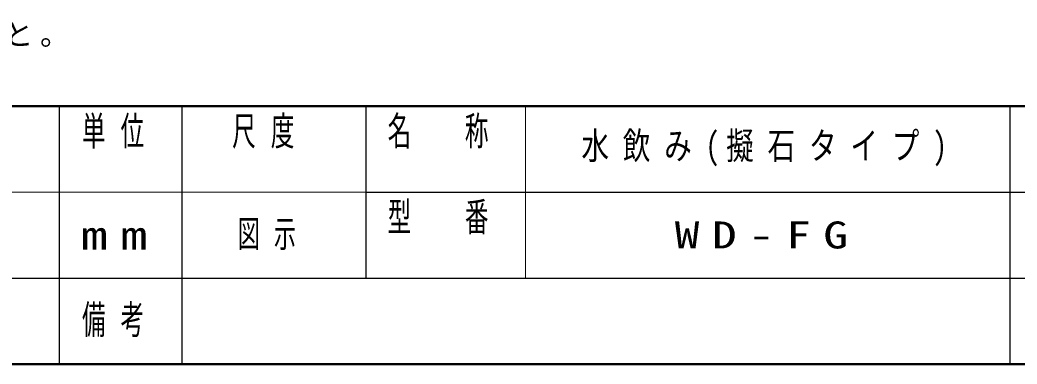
# Model space of a CAD drawing. Units: millimetres on the paper, scale 1:20. Extents: x -365 to 0, y -47 to 257.
# Drawn here: x -210.7 to -129.4, y 0 to 28 of the extents above; entities that cross this region are included whole.
import ezdxf

# ---------------------------------------------------------------- set-up
doc = ezdxf.new("R2010")
doc.units = ezdxf.units.MM
doc.layers.add('LY_1', color=7, linetype='Continuous', lineweight=25)
doc.layers.add('LY_4', color=7, linetype='Continuous', lineweight=13)
doc.styles.add('ＭＳ ゴシック', font='')
doc.styles.get('ＭＳ ゴシック').set_extended_font_data('MS Gothic')

msp = doc.modelspace()

# ---------------------------------------------------------------- linework, layer by layer
at = {"layer": 'LY_4', "lineweight": 50}
for p, q in [((-365, 21), (0, 21)), ((-365, 0), (0, 0))]:
    msp.add_line(p, q, dxfattribs=at)
at = {"layer": 'LY_4', "lineweight": 25}
for p, q in [((-207.5, 21), (-207.5, 0)), ((-197.5, 21), (-197.5, 7)), ((-182.5, 21), (-182.5, 7)), ((-130, 21), (-130, 0)), ((-182.5, 14), (-70, 14)), ((-237.5, 7), (0, 7)), ((-197.5, 7), (-197.5, 0))]:
    msp.add_line(p, q, dxfattribs=at)
at = {"layer": 'LY_4'}
for p, q in [((-169.5, 21), (-169.5, 7)), ((-237.5, 14), (-182.5, 14))]:
    msp.add_line(p, q, dxfattribs=at)

# ---------------------------------------------------------------- texts
at = {"layer": 'LY_1', "style": 'ＭＳ ゴシック'}
for s, insert, char_height, attachment_point in [('\\T1.23;※水栓器具は、凍結により破損することがあるので、利用地域に適した管理方法（水抜栓の設置等）を実施のこと。', (-359.66, 25.753), 1.76, 7), ('\\T1.5;\\W0.75;水飲み(擬石タイプ)', (-149.75, 17.5), 2.199, 5), ('\\T1.64;\\W0.6;図示', (-190, 10.5), 2.199, 5), ('\\T1.5;\\W1.35;WD-FG', (-149.75, 10.5), 2.199, 5)]:
    msp.add_mtext(s, dxfattribs=dict(at, insert=insert, char_height=char_height, attachment_point=attachment_point))
at = {"layer": 'LY_4', "char_height": 2.346, "style": 'ＭＳ ゴシック'}
for s, insert, attachment_point in [('\\T1.64;\\W0.6;単位', (-202.5, 20.167), 2), ('\\T1.64;\\W0.6;尺度', (-190.25, 20.167), 2), ('\\T1.64;\\W0.6;名\u3000称', (-176, 20.167), 2), ('\\T1.64;\\W0.6;型\u3000番', (-176, 13.167), 2), ('\\T1.5;\\W1.35;mm', (-202.5, 10.5), 5), ('\\T1.64;\\W0.6;備考', (-202.5, 3.5), 5)]:
    msp.add_mtext(s, dxfattribs=dict(at, insert=insert, attachment_point=attachment_point))

doc.saveas('drawing.dxf')
